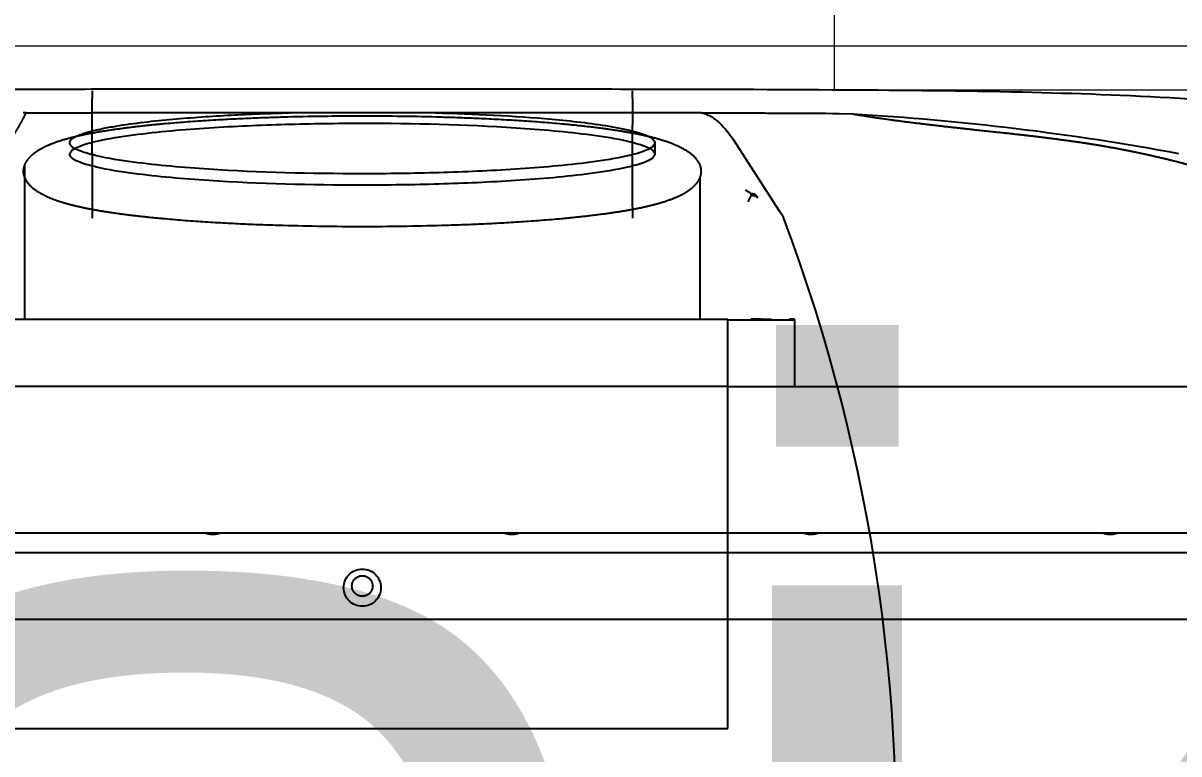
# Model space of a CAD drawing. Extents: x 2698 to 184165, y 3805 to 33846.
# Drawn here: x 163090.86 to 163108.24, y 29941.97 to 29952.96 of the extents above; entities that cross this region are included whole.
import ezdxf
from ezdxf.enums import TextEntityAlignment as Align

# ---------------------------------------------------------------- set-up
doc = ezdxf.new("R2010")
doc.units = 0
doc.header["$LTSCALE"] = 2
doc.linetypes.add('HIDDEN2', pattern=[4.7625, 3.175, -1.5875])
doc.layers.get('0').update_dxf_attribs({"color": 252, "linetype": 'CONTINUOUS'})
doc.layers.add('_MCA-0-MIM', color=252, linetype='CONTINUOUS', lineweight=18)
for name, color, linetype in [('BUTOIR_AVANT', 252, 'CONTINUOUS'), ('Planogram', 252, 'CONTINUOUS'), ('X1E4004B+1', 252, 'CONTINUOUS')]:
    doc.layers.add(name, color=color, linetype=linetype)
doc.styles.get("Standard").update_dxf_attribs({"font": 'arial.ttf'})
doc.styles.add('Text Of Place', font='swissl.ttf', dxfattribs={"height": 50})

# ---------------------------------------------------------------- blocks, each defined once
blk = doc.blocks.new('250 cm kasa')
at = {"layer": 'BUTOIR_AVANT', "linetype": 'HIDDEN2', "ltscale": 25.4}
for p, q in [((23.321, 249.97), (23.321, 249.86)), ((23.321, 249.854), (23.321, 249.86)), ((31.447, 249.86), (31.447, 249.97)), ((31.447, 249.86), (31.447, 249.854)), ((22.302, 248.853), (22.302, 246.535)), ((32.466, 246.535), (32.466, 248.669)), ((21.884, 246.535), (32.884, 246.535)), ((32.884, 240.383), (32.884, 246.535)), ((32.884, 246.525), (33.884, 246.525)), ((33.384, 246.535), (33.229, 246.535)), ((33.229, 246.535), (33.229, 246.525)), ((33.384, 246.535), (33.539, 246.535)), ((33.539, 246.525), (33.539, 246.535)), ((33.884, 246.535), (33.809, 246.535)), ((33.809, 246.535), (33.809, 246.525)), ((33.884, 246.525), (33.884, 246.535)), ((33.884, 246.525), (33.884, 245.525)), ((32.884, 245.525), (21.884, 245.525)), ((32.884, 245.525), (33.884, 245.525)), ((33.884, 245.525), (46.134, 245.525)), ((8.634, 243.322), (46.134, 243.322)), ((25.013, 243.322), (25.013, 243.322)), ((25.255, 243.322), (25.255, 243.322)), ((29.513, 243.322), (29.513, 243.322)), ((29.755, 243.322), (29.755, 243.322)), ((34.013, 243.322), (34.013, 243.322)), ((34.255, 243.322), (34.255, 243.322)), ((38.513, 243.322), (38.513, 243.322)), ((38.755, 243.322), (38.755, 243.322)), ((9.867, 242.025), (44.902, 242.025)), ((21.884, 240.383), (32.884, 240.383))]:
    blk.add_line(p, q, dxfattribs=at)
at = {"layer": 'BUTOIR_AVANT', "linetype": 'Continuous', "ltscale": 25.4}
for p, q in [((22.323, 249.64), (23.32, 249.64)), ((26.284, 249.64), (23.32, 249.64)), ((28.484, 249.64), (26.284, 249.64)), ((31.448, 249.64), (28.484, 249.64)), ((32.445, 249.64), (31.448, 249.64)), ((34.751, 249.622), (34.159, 249.635)), ((34.159, 249.635), (34.751, 249.625)), ((31.784, 249.189), (31.784, 249.018)), ((32.956, 249.249), (33.657, 248.165)), ((33.19, 248.3), (33.233, 248.394)), ((33.711, 248.086), (33.657, 248.165))]:
    blk.add_line(p, q, dxfattribs=at)
at = {"layer": 'BUTOIR_AVANT', "linetype": 'HIDDEN2', "ltscale": 25.4}
blk.add_arc((101.314, 248.847), 69.871, 179.17358, 180.65002, dxfattribs=at)
at = {"layer": 'BUTOIR_AVANT', "linetype": 'Continuous', "ltscale": 25.4}
for centre, radius, start, end in [((22.307, 249.516), 0.126, 83.025, 101.6881), ((32.461, 249.498), 0.144, 79.9447, 96.2737), ((32.513, 210.657), 39.028, 79.4377, 86.713), ((32.841, 247.891), 0.661, 54.5717, 62.1417), ((33.213, 248.27), 0.159, 44.8227, 85.8776), ((33.21, 248.407), 0.0266, 330.8919, 57.8627), ((33.247, 248.253), 0.142, 48.7941, 95.6919), ((33.377, 248.429), 0.0694, 222.1698, 230.1553), ((33.631, 248.031), 0.0978, 21.2298, 34.2133), ((8.732, 238.698), 26.688, 355.6734, 20.5489)]:
    blk.add_arc(centre, radius, start, end, dxfattribs=at)
for points, degree, knots in [([(27.384, 249.994), (26.859, 249.994), (26.052, 249.994), (24.84, 249.994), (23.862, 249.994), (22.996, 249.993), (22.182, 249.99), (21.072, 249.987), (19.744, 249.982), (18.443, 249.968), (17.353, 249.947), (16.355, 249.919), (15.209, 249.867), (14.049, 249.791), (12.927, 249.689), (11.825, 249.559), (10.377, 249.339), (8.599, 248.969), (6.78, 248.417), (5.287, 247.816), (4.089, 247.228), (2.942, 246.545), (1.842, 245.75), (0.838, 244.863), (0.106, 244.07), (-0.391, 243.444), (-0.706, 243.005), (-1.048, 242.483), (-1.417, 241.84), (-1.802, 241.035), (-1.991, 240.514), (-2.099, 240.209)], 3, [0, 0, 0, 0, 0.043023, 0.078771, 0.107235, 0.131582, 0.156774, 0.18064, 0.23166, 0.2765, 0.297865, 0.329998, 0.366584, 0.401287, 0.434805, 0.468151, 0.501334, 0.566822, 0.631648, 0.672426, 0.711777, 0.751855, 0.792635, 0.834002, 0.872414, 0.889835, 0.906069, 0.921119, 0.945998, 0.97333, 1, 1, 1, 1]), ([(56.862, 240.226), (56.722, 240.61), (56.505, 241.197), (56.082, 242.029), (55.695, 242.677), (55.332, 243.21), (54.822, 243.882), (54.108, 244.686), (53.084, 245.625), (51.886, 246.515), (50.866, 247.118), (50.144, 247.487), (49.785, 247.661), (49.424, 247.825), (49.03, 247.994), (48.559, 248.183), (48.01, 248.385), (47.413, 248.584), (46.231, 248.94), (44.456, 249.346), (42.068, 249.685), (39.69, 249.873), (37.211, 249.962), (34.484, 249.985), (31.916, 249.994), (29.455, 249.993), (28.18, 249.994), (27.384, 249.994)], 3, [0, 0, 0, 0, 0.033602, 0.061086, 0.082841, 0.101963, 0.119202, 0.158959, 0.19879, 0.244359, 0.293375, 0.305453, 0.317449, 0.329364, 0.341198, 0.356099, 0.375136, 0.394039, 0.412806, 0.486486, 0.557996, 0.630183, 0.701598, 0.781817, 0.875831, 0.934693, 1, 1, 1, 1]), ([(22.323, 249.642), (22.3, 249.593), (22.286, 249.566), (22.268, 249.53), (22.248, 249.493), (22.211, 249.424), (22.163, 249.347), (22.123, 249.281), (22.071, 249.202), (22.035, 249.148), (21.974, 249.057), (21.903, 248.952), (21.877, 248.913), (21.823, 248.832), (21.783, 248.768), (21.734, 248.691), (21.696, 248.623), (21.652, 248.545), (21.618, 248.475)], 2, [0, 0, 0, 0.0625, 0.0625, 0.125, 0.125, 0.25, 0.25, 0.375, 0.375, 0.5, 0.5, 0.625, 0.625, 0.75, 0.75, 0.875, 0.875, 1, 1, 1]), ([(22.984, 249.189), (22.984, 249.199), (22.987, 249.208), (22.998, 249.227), (23.006, 249.236), (23.024, 249.252), (23.035, 249.26), (23.059, 249.275), (23.072, 249.282), (23.113, 249.302), (23.143, 249.314), (23.205, 249.335), (23.237, 249.345), (23.334, 249.372), (23.401, 249.388), (23.538, 249.416), (23.608, 249.429), (23.819, 249.464), (23.961, 249.483), (24.247, 249.517), (24.391, 249.531), (24.823, 249.57), (25.113, 249.59), (25.697, 249.621), (25.99, 249.632), (26.284, 249.64)], 3, [0, 0, 0, 0, 0.015625, 0.015625, 0.03125, 0.03125, 0.046875, 0.046875, 0.0625, 0.0625, 0.09375, 0.09375, 0.125, 0.125, 0.1875, 0.1875, 0.25, 0.25, 0.375, 0.375, 0.5, 0.5, 0.75, 0.75, 1, 1, 1, 1]), ([(22.984, 249.018), (22.984, 249.044), (23.005, 249.068), (23.064, 249.109), (23.101, 249.126), (23.218, 249.171), (23.305, 249.194), (23.571, 249.255), (23.758, 249.284), (24.318, 249.358), (24.698, 249.39), (25.461, 249.44), (25.846, 249.457), (26.616, 249.479), (27.001, 249.484), (28.155, 249.484), (28.927, 249.465), (30.076, 249.39), (30.458, 249.358), (31.018, 249.283), (31.204, 249.254), (31.468, 249.193), (31.555, 249.17), (31.67, 249.125), (31.706, 249.108), (31.764, 249.067), (31.784, 249.043), (31.784, 249.018)], 3, [0, 0, 0, 0, 0.015625, 0.015625, 0.03125, 0.03125, 0.0625, 0.0625, 0.125, 0.125, 0.25, 0.25, 0.375, 0.375, 0.5, 0.5, 0.75, 0.75, 0.875, 0.875, 0.9375, 0.9375, 0.96875, 0.96875, 0.984375, 0.984375, 1, 1, 1, 1]), ([(28.484, 249.64), (29.072, 249.624), (29.658, 249.596), (30.528, 249.518), (30.816, 249.486), (31.236, 249.416), (31.375, 249.389), (31.568, 249.335), (31.631, 249.314), (31.711, 249.275), (31.736, 249.26), (31.772, 249.227), (31.784, 249.208), (31.784, 249.189)], 3, [0, 0, 0, 0, 0.5, 0.5, 0.75, 0.75, 0.875, 0.875, 0.9375, 0.9375, 0.96875, 0.96875, 1, 1, 1, 1]), ([(32.486, 249.64), (32.637, 249.64), (32.916, 249.64), (33.27, 249.638), (33.538, 249.637), (33.705, 249.636), (33.81, 249.635), (33.859, 249.635), (33.886, 249.635), (33.903, 249.635), (33.916, 249.635), (33.926, 249.635), (33.937, 249.635), (33.959, 249.636), (34, 249.636), (34.069, 249.636), (34.124, 249.635), (34.159, 249.635)], 3, [0, 0, 0, 0, 0.269919, 0.5, 0.635608, 0.75, 0.8, 0.824429, 0.837501, 0.847688, 0.856253, 0.860684, 0.865626, 0.875001, 0.901485, 0.9375, 1, 1, 1, 1]), ([(32.486, 249.64), (32.515, 249.635), (32.542, 249.626), (32.594, 249.605), (32.618, 249.592), (32.664, 249.564), (32.685, 249.548), (32.727, 249.516), (32.747, 249.498), (32.803, 249.445), (32.837, 249.408), (32.9, 249.331), (32.929, 249.291), (32.956, 249.249)], 3, [0, 0, 0, 0, 0.125, 0.125, 0.25, 0.25, 0.375, 0.375, 0.5, 0.5, 0.75, 0.75, 1, 1, 1, 1]), ([(41.814, 248.165), (40.946, 248.526), (40.131, 248.766), (39.712, 248.89), (39.294, 248.985), (38.887, 249.078), (38.456, 249.15), (38.253, 249.184), (38.033, 249.214), (37.833, 249.242), (37.605, 249.27), (37.413, 249.294), (37.167, 249.321), (37.038, 249.335), (36.717, 249.369), (36.424, 249.401), (36.251, 249.42), (35.991, 249.449), (35.769, 249.476), (35.51, 249.507), (35.268, 249.541), (35.011, 249.576), (34.751, 249.621)], 2, [0, 0, 0, 0.25, 0.25, 0.375, 0.375, 0.5, 0.5, 0.5625, 0.5625, 0.625, 0.625, 0.6875, 0.6875, 0.75, 0.75, 0.8125, 0.8125, 0.875, 0.875, 0.9375, 0.9375, 1, 1, 1]), ([(31.784, 249.189), (31.784, 249.163), (31.763, 249.139), (31.704, 249.098), (31.668, 249.081), (31.55, 249.036), (31.463, 249.013), (31.198, 248.952), (31.01, 248.923), (30.45, 248.848), (30.071, 248.817), (29.307, 248.767), (28.922, 248.75), (28.152, 248.728), (27.767, 248.723), (26.613, 248.723), (25.841, 248.742), (24.692, 248.817), (24.31, 248.849), (23.75, 248.924), (23.564, 248.953), (23.3, 249.014), (23.214, 249.037), (23.098, 249.082), (23.062, 249.099), (23.004, 249.14), (22.984, 249.164), (22.984, 249.189)], 3, [0, 0, 0, 0, 0.015625, 0.015625, 0.03125, 0.03125, 0.0625, 0.0625, 0.125, 0.125, 0.25, 0.25, 0.375, 0.375, 0.5, 0.5, 0.75, 0.75, 0.875, 0.875, 0.9375, 0.9375, 0.96875, 0.96875, 0.984375, 0.984375, 1, 1, 1, 1]), ([(31.784, 249.018), (31.784, 248.992), (31.763, 248.968), (31.704, 248.927), (31.668, 248.91), (31.55, 248.865), (31.463, 248.842), (31.198, 248.781), (31.01, 248.752), (30.45, 248.677), (30.071, 248.646), (29.307, 248.596), (28.922, 248.579), (28.152, 248.557), (27.767, 248.552), (26.613, 248.552), (25.841, 248.571), (24.692, 248.646), (24.31, 248.678), (23.75, 248.753), (23.564, 248.782), (23.3, 248.843), (23.214, 248.866), (23.098, 248.911), (23.062, 248.928), (23.004, 248.969), (22.984, 248.992), (22.984, 249.018)], 3, [0, 0, 0, 0, 0.015625, 0.015625, 0.03125, 0.03125, 0.0625, 0.0625, 0.125, 0.125, 0.25, 0.25, 0.375, 0.375, 0.5, 0.5, 0.75, 0.75, 0.875, 0.875, 0.9375, 0.9375, 0.96875, 0.96875, 0.984375, 0.984375, 1, 1, 1, 1])]:
    blk.add_open_spline(points, degree=degree, knots=knots, dxfattribs=at)
at = {"layer": 'BUTOIR_AVANT', "linetype": 'HIDDEN2', "ltscale": 25.4}
for points, degree, knots in [([(23.318, 249.854), (23.315, 249.843), (23.316, 249.821), (23.316, 249.773), (23.316, 249.715), (23.316, 249.645), (23.317, 249.563), (23.317, 249.469), (23.317, 249.362), (23.318, 249.179), (23.319, 248.913), (23.32, 248.574), (23.32, 248.292), (23.321, 248.123), (23.321, 248.054)], 3, [0, 0, 0, 0, 0.05873, 0.118542, 0.179435, 0.241409, 0.304464, 0.3686, 0.433817, 0.500115, 0.674322, 0.815729, 0.924298, 1, 1, 1, 1]), ([(32.484, 248.762), (32.484, 248.819), (32.463, 248.875), (32.423, 248.929), (32.423, 248.929), (32.392, 248.971), (32.349, 249.01), (32.298, 249.046), (32.298, 249.046), (32.231, 249.093), (32.148, 249.135), (32.054, 249.172), (32.054, 249.172), (32.019, 249.186), (31.983, 249.199), (31.947, 249.211), (31.947, 249.211), (31.915, 249.221), (31.881, 249.231), (31.848, 249.241), (31.848, 249.241), (31.788, 249.258), (31.727, 249.274), (31.664, 249.288), (31.664, 249.288), (31.599, 249.303), (31.533, 249.317), (31.468, 249.329), (31.468, 249.329), (31.406, 249.341), (31.342, 249.352), (31.28, 249.362), (31.279, 249.362), (31.189, 249.377), (31.099, 249.39), (31.006, 249.402), (31.006, 249.402), (30.902, 249.416), (30.798, 249.429), (30.695, 249.44), (30.695, 249.44), (30.593, 249.451), (30.49, 249.462), (30.387, 249.471), (30.387, 249.471), (30.187, 249.489), (29.985, 249.505), (29.781, 249.518), (29.781, 249.518), (29.579, 249.531), (29.381, 249.542), (29.179, 249.551), (29.179, 249.551), (28.978, 249.56), (28.78, 249.568), (28.579, 249.573), (28.579, 249.573), (28.181, 249.585), (27.79, 249.59), (27.385, 249.59), (27.385, 249.59), (26.981, 249.59), (26.59, 249.585), (26.192, 249.574), (26.192, 249.574), (25.991, 249.568), (25.793, 249.561), (25.593, 249.551), (25.593, 249.551), (25.391, 249.542), (25.193, 249.532), (24.992, 249.518), (24.992, 249.518), (24.788, 249.505), (24.587, 249.49), (24.387, 249.472), (24.387, 249.472), (24.285, 249.462), (24.182, 249.452), (24.081, 249.441), (24.081, 249.441), (23.978, 249.43), (23.874, 249.417), (23.771, 249.403), (23.771, 249.403), (23.684, 249.392), (23.6, 249.38), (23.516, 249.366), (23.516, 249.366), (23.449, 249.356), (23.383, 249.344), (23.318, 249.332), (23.318, 249.332), (23.248, 249.319), (23.179, 249.305), (23.111, 249.29), (23.111, 249.29), (23.048, 249.275), (22.987, 249.26), (22.927, 249.243), (22.927, 249.243), (22.855, 249.223), (22.786, 249.2), (22.72, 249.175), (22.72, 249.175), (22.674, 249.157), (22.629, 249.137), (22.546, 249.095), (22.508, 249.072), (22.473, 249.049), (22.473, 249.049), (22.448, 249.031), (22.423, 249.012), (22.381, 248.972), (22.362, 248.951), (22.346, 248.93), (22.346, 248.93), (22.327, 248.905), (22.312, 248.878), (22.301, 248.851), (22.301, 248.851), (22.29, 248.821), (22.284, 248.791), (22.284, 248.761)], 3, [0, 0, 0, 0, 0.028777, 0.028777, 0.028779, 0.028779, 0.051399, 0.051399, 0.051403, 0.051403, 0.081642, 0.081642, 0.081646, 0.081646, 0.092974, 0.092974, 0.092978, 0.092978, 0.103048, 0.103048, 0.103051, 0.103051, 0.120906, 0.120906, 0.12091, 0.12091, 0.139422, 0.139422, 0.139425, 0.139425, 0.156745, 0.156745, 0.156749, 0.156749, 0.181527, 0.181527, 0.181531, 0.181531, 0.209465, 0.209465, 0.209468, 0.209468, 0.236775, 0.236775, 0.236778, 0.236778, 0.290319, 0.290319, 0.290321, 0.290321, 0.343133, 0.343133, 0.343135, 0.343135, 0.395569, 0.395569, 0.39557, 0.39557, 0.499803, 0.499803, 0.499804, 0.499804, 0.604007, 0.604007, 0.604008, 0.604008, 0.656426, 0.656426, 0.656428, 0.656428, 0.709152, 0.709152, 0.709154, 0.709154, 0.762493, 0.762493, 0.762496, 0.762496, 0.789691, 0.789691, 0.789694, 0.789694, 0.817538, 0.817538, 0.817542, 0.817542, 0.840644, 0.840644, 0.840647, 0.840647, 0.858828, 0.858828, 0.858832, 0.858832, 0.878255, 0.878255, 0.878259, 0.878259, 0.896136, 0.896136, 0.89614, 0.89614, 0.917572, 0.917572, 0.917575, 0.917575, 0.932745, 0.932745, 0.947916, 0.947916, 0.947917, 0.947917, 0.959354, 0.959354, 0.970792, 0.970792, 0.970792, 0.970792, 0.984754, 0.984754, 0.984754, 0.984754, 1, 1, 1, 1]), ([(22.284, 248.761), (22.284, 248.704), (22.305, 248.647), (22.345, 248.594), (22.345, 248.594), (22.376, 248.552), (22.419, 248.512), (22.47, 248.477), (22.47, 248.477), (22.537, 248.429), (22.62, 248.387), (22.714, 248.35), (22.714, 248.35), (22.75, 248.336), (22.785, 248.324), (22.821, 248.312), (22.821, 248.312), (22.853, 248.301), (22.887, 248.291), (22.92, 248.282), (22.92, 248.282), (22.98, 248.265), (23.041, 248.249), (23.104, 248.235), (23.104, 248.235), (23.169, 248.22), (23.235, 248.206), (23.301, 248.194), (23.301, 248.194), (23.362, 248.182), (23.426, 248.171), (23.489, 248.161), (23.489, 248.161), (23.579, 248.146), (23.669, 248.133), (23.762, 248.12), (23.762, 248.12), (23.866, 248.106), (23.97, 248.094), (24.074, 248.083), (24.074, 248.083), (24.175, 248.071), (24.278, 248.061), (24.381, 248.052), (24.381, 248.052), (24.582, 248.033), (24.783, 248.018), (24.988, 248.004), (24.988, 248.004), (25.189, 247.991), (25.387, 247.981), (25.589, 247.971), (25.589, 247.971), (25.79, 247.962), (25.988, 247.955), (26.189, 247.949), (26.189, 247.949), (26.587, 247.938), (26.978, 247.932), (27.383, 247.932), (27.383, 247.932), (27.787, 247.932), (28.178, 247.938), (28.576, 247.949), (28.576, 247.949), (28.777, 247.955), (28.975, 247.962), (29.175, 247.971), (29.175, 247.971), (29.377, 247.98), (29.575, 247.991), (29.776, 248.004), (29.776, 248.004), (29.98, 248.017), (30.181, 248.033), (30.381, 248.051), (30.381, 248.051), (30.483, 248.06), (30.586, 248.071), (30.687, 248.082), (30.687, 248.082), (30.79, 248.093), (30.894, 248.105), (30.998, 248.119), (30.998, 248.119), (31.084, 248.131), (31.168, 248.143), (31.252, 248.156), (31.252, 248.156), (31.319, 248.167), (31.385, 248.178), (31.45, 248.19), (31.45, 248.19), (31.52, 248.203), (31.589, 248.217), (31.657, 248.233), (31.657, 248.233), (31.72, 248.247), (31.781, 248.263), (31.841, 248.28), (31.841, 248.28), (31.913, 248.3), (31.982, 248.323), (32.048, 248.348), (32.048, 248.348), (32.094, 248.366), (32.139, 248.386), (32.222, 248.428), (32.261, 248.45), (32.295, 248.474), (32.295, 248.474), (32.32, 248.492), (32.345, 248.511), (32.388, 248.551), (32.406, 248.571), (32.422, 248.592), (32.422, 248.592), (32.442, 248.618), (32.457, 248.644), (32.467, 248.672), (32.467, 248.672), (32.478, 248.702), (32.484, 248.732), (32.484, 248.762)], 3, [0, 0, 0, 0, 0.028777, 0.028777, 0.028779, 0.028779, 0.051399, 0.051399, 0.051403, 0.051403, 0.081642, 0.081642, 0.081646, 0.081646, 0.092974, 0.092974, 0.092978, 0.092978, 0.103048, 0.103048, 0.103051, 0.103051, 0.120906, 0.120906, 0.12091, 0.12091, 0.139422, 0.139422, 0.139425, 0.139425, 0.156745, 0.156745, 0.156749, 0.156749, 0.181527, 0.181527, 0.181531, 0.181531, 0.209465, 0.209465, 0.209468, 0.209468, 0.236775, 0.236775, 0.236778, 0.236778, 0.290319, 0.290319, 0.290321, 0.290321, 0.343133, 0.343133, 0.343135, 0.343135, 0.395569, 0.395569, 0.39557, 0.39557, 0.499803, 0.499803, 0.499804, 0.499804, 0.604007, 0.604007, 0.604008, 0.604008, 0.656426, 0.656426, 0.656428, 0.656428, 0.709152, 0.709152, 0.709154, 0.709154, 0.762493, 0.762493, 0.762496, 0.762496, 0.789691, 0.789691, 0.789694, 0.789694, 0.817538, 0.817538, 0.817542, 0.817542, 0.840644, 0.840644, 0.840647, 0.840647, 0.858828, 0.858828, 0.858832, 0.858832, 0.878255, 0.878255, 0.878259, 0.878259, 0.896136, 0.896136, 0.89614, 0.89614, 0.917572, 0.917572, 0.917575, 0.917575, 0.932745, 0.932745, 0.947916, 0.947916, 0.947917, 0.947917, 0.959354, 0.959354, 0.970792, 0.970792, 0.970792, 0.970792, 0.984754, 0.984754, 0.984754, 0.984754, 1, 1, 1, 1]), ([(25.134, 243.299), (25.088, 243.299), (25.043, 243.312), (25.028, 243.316), (25.013, 243.322)], 2, [0, 0, 0, 0.787915, 0.787915, 1, 1, 1]), ([(25.255, 243.322), (25.24, 243.316), (25.225, 243.312), (25.181, 243.299), (25.134, 243.299)], 2, [0, 0, 0, 0.211799, 0.211799, 1, 1, 1]), ([(29.634, 243.299), (29.588, 243.299), (29.543, 243.312), (29.528, 243.316), (29.513, 243.322)], 2, [0, 0, 0, 0.787915, 0.787915, 1, 1, 1]), ([(29.755, 243.322), (29.74, 243.316), (29.725, 243.312), (29.681, 243.299), (29.634, 243.299)], 2, [0, 0, 0, 0.211799, 0.211799, 1, 1, 1]), ([(34.134, 243.299), (34.088, 243.299), (34.043, 243.312), (34.028, 243.316), (34.013, 243.322)], 2, [0, 0, 0, 0.787915, 0.787915, 1, 1, 1]), ([(34.255, 243.322), (34.24, 243.316), (34.225, 243.312), (34.181, 243.299), (34.134, 243.299)], 2, [0, 0, 0, 0.211799, 0.211799, 1, 1, 1]), ([(38.634, 243.299), (38.588, 243.299), (38.543, 243.312), (38.528, 243.316), (38.513, 243.322)], 2, [0, 0, 0, 0.787915, 0.787915, 1, 1, 1]), ([(38.755, 243.322), (38.74, 243.316), (38.725, 243.312), (38.681, 243.299), (38.634, 243.299)], 2, [0, 0, 0, 0.211799, 0.211799, 1, 1, 1]), ([(27.384, 242.37), (27.362, 242.37), (27.341, 242.377), (27.314, 242.384), (27.291, 242.401), (27.264, 242.422), (27.247, 242.452), (27.229, 242.487), (27.229, 242.525), (27.229, 242.564), (27.247, 242.598), (27.263, 242.629), (27.291, 242.649), (27.314, 242.666), (27.341, 242.674), (27.362, 242.68), (27.384, 242.68)], 2, [0, 0, 0, 0.125, 0.125, 0.25, 0.25, 0.375, 0.375, 0.5, 0.5, 0.625, 0.625, 0.75, 0.75, 0.875, 0.875, 1, 1, 1]), ([(27.384, 242.68), (27.406, 242.68), (27.427, 242.674), (27.454, 242.666), (27.477, 242.649), (27.505, 242.629), (27.521, 242.598), (27.539, 242.564), (27.539, 242.525), (27.539, 242.487), (27.521, 242.452), (27.505, 242.422), (27.477, 242.401), (27.455, 242.385), (27.427, 242.377), (27.406, 242.37), (27.384, 242.37)], 2, [0, 0, 0, 0.125, 0.125, 0.25, 0.25, 0.375, 0.375, 0.5, 0.5, 0.625, 0.625, 0.75, 0.75, 0.875, 0.875, 1, 1, 1])]:
    blk.add_open_spline(points, degree=degree, knots=knots, dxfattribs=at)
at = {"layer": 'X1E4004B+1', "linetype": 'HIDDEN2', "ltscale": 25.4}
blk.add_line((47.22, 243.025), (7.548, 243.025), dxfattribs=at)
blk.add_circle((27.384, 242.5), 0.28, dxfattribs=at)
at = {"layer": 'Planogram'}
for tag, p, height in [('KILITLI', (5.016, 93.53), 0.1), ('ALAN', (5.016, 92.53), 0.5), ('TIP', (5.016, 91.53), 0.5), ('ALT_TIP', (5.016, 90.53), 0.5), ('TANIM', (5.016, 89.53), 0.5), ('ALT_TANIM', (5.016, 88.53), 0.5), ('KAPAK', (5.016, 87.53), 0.5), ('YAPI', (5.016, 86.53), 0.5), ('KULLANIM_SEKLI', (5.016, 85.53), 0.5), ('KULLANIM', (5.016, 84.53), 0.5), ('DERINLIK', (5.016, 83.53), 0.5), ('UZUNLUK', (5.016, 82.53), 0.5), ('YUKSEKLIK', (5.016, 81.53), 0.5)]:
    blk.add_attdef(tag, p, '', height=height, dxfattribs=at)
blk = doc.blocks.new('2025 Jet Kasa 1 bag')
blk.add_lwpolyline([(11094.976, 4128.318), (11094.976, 4067.318), (11202.976, 4067.318), (11202.976, 4128.318)], close=True)
at = {"layer": 'Planogram'}
for tag, p, height in [('KILITLI', (11202.976, 4079.318), 0.1), ('ALAN', (11202.976, 4078.318), 0.5), ('TIP', (11202.976, 4077.318), 0.5), ('ALT_TIP', (11202.976, 4076.318), 0.5), ('TANIM', (11202.976, 4075.318), 0.5), ('ALT_TANIM', (11202.976, 4074.318), 0.5), ('KAPAK', (11202.976, 4073.318), 0.5), ('YAPI', (11202.976, 4072.318), 0.5), ('KULLANIM_SEKLI', (11202.976, 4071.318), 0.5), ('KULLANIM', (11202.976, 4070.318), 0.5), ('DERINLIK', (11202.976, 4069.318), 0.5), ('UZUNLUK', (11202.976, 4068.318), 0.5), ('YUKSEKLIK', (11202.976, 4067.318), 0.5)]:
    blk.add_attdef(tag, p, '', height=height, dxfattribs=at)
blk = doc.blocks.new('ZEMİN KAT')
blk.add_lwpolyline([(170590.869, 29897.613), (170590.869, 29952.613), (170515.869, 29952.613), (170515.869, 29897.613)], close=True)
at = {"rotation": 89.99999999999999}
blk.add_blockref('2025 Jet Kasa 1 bag', (174657.937, 18856.982), dxfattribs=at)
at = {"linetype": 'Continuous'}
blk.add_blockref('250 cm kasa', (170495.135, 29701.972), dxfattribs=at)
at = {"style": 'Text Of Place'}
blk.add_text('SİGARA', height=15, dxfattribs=at).set_placement((170552.362, 29929.505), align=Align.CENTER)
for tag, p in [('PLN_ID', (172923.071, 31560.205)), ('UNITE_SAYISI', (174194.947, 31176.653)), ('FORMAT', (174194.753, 31176.896)), ('PLANOGRAM_ADI', (174195.276, 31176.24)), ('GRUP', (174195.113, 31176.44)), ('PLN_ID', (173932.962, 31088.798)), ('UNITE_SAYISI', (173764.224, 30846.027)), ('FORMAT', (173764.03, 30846.269)), ('PLANOGRAM_ADI', (173764.554, 30845.614)), ('GRUP', (173764.39, 30845.814)), ('PLN_ID', (173765.431, 30824.232)), ('PLN_ID', (173999.902, 30002.656)), ('FORMAT', (170580.585, 29917.484)), ('UNITE_SAYISI', (170580.779, 29917.241)), ('PLANOGRAM_ADI', (170581.108, 29916.829)), ('GRUP', (170580.944, 29917.028)), ('PLN_ID', (170581.986, 29895.446)), ('UNITE_SAYISI', (169488.966, 29510.348)), ('FORMAT', (169488.772, 29510.59)), ('PLANOGRAM_ADI', (169489.295, 29509.935)), ('GRUP', (169489.132, 29510.135)), ('PLN_ID', (169490.173, 29488.553)), ('UNITE_SAYISI', (173143.606, 29324.158)), ('FORMAT', (173143.412, 29324.401)), ('PLANOGRAM_ADI', (173143.935, 29323.746)), ('GRUP', (173143.772, 29323.945)), ('PLN_ID', (173144.813, 29302.363))]:
    blk.add_attdef(tag, p, '', height=0.162, rotation=35.4182)
at = {"color": 252}
for tag, p in [('UNITE_SAYISI', (173517.821, 30361.641)), ('FORMAT', (173517.626, 30361.883)), ('PLANOGRAM_ADI', (173518.15, 30361.228)), ('GRUP', (173517.986, 30361.428)), ('PLN_ID', (173519.027, 30339.846)), ('UNITE_SAYISI', (174014.903, 29570.973)), ('FORMAT', (174014.709, 29571.216)), ('PLANOGRAM_ADI', (174015.232, 29570.561)), ('GRUP', (174015.068, 29570.76)), ('PLN_ID', (174016.11, 29549.178))]:
    blk.add_attdef(tag, p, '', height=0.162, rotation=35.4182, dxfattribs=at)
at = {"layer": 'Planogram'}
for tag, p, height, rotation in [('YUKSEKLIK', (172905.049, 31699.573), 0.5, 180), ('YUKSEKLIK', (173410.049, 31699.573), 0.5, 180), ('UZUNLUK', (172905.049, 31698.573), 0.5, 180), ('UZUNLUK', (173410.049, 31698.573), 0.5, 180), ('DERINLIK', (172905.049, 31697.573), 0.5, 180), ('DERINLIK', (173410.049, 31697.573), 0.5, 180), ('KULLANIM', (172905.049, 31696.573), 0.5, 180), ('KULLANIM', (173410.049, 31696.573), 0.5, 180), ('KULLANIM_SEKLI', (172905.049, 31695.573), 0.5, 180), ('KULLANIM_SEKLI', (173410.049, 31695.573), 0.5, 180), ('YAPI', (172905.049, 31694.573), 0.5, 180), ('YAPI', (173410.049, 31694.573), 0.5, 180), ('KAPAK', (172905.049, 31693.573), 0.5, 180), ('KAPAK', (173410.049, 31693.573), 0.5, 180), ('ALT_TANIM', (172905.049, 31692.573), 0.5, 180), ('ALT_TANIM', (173410.049, 31692.573), 0.5, 180), ('TANIM', (172905.049, 31691.573), 0.5, 180), ('TANIM', (173410.049, 31691.573), 0.5, 180), ('ALT_TIP', (172905.049, 31690.573), 0.5, 180), ('ALT_TIP', (173410.049, 31690.573), 0.5, 180), ('TIP', (172905.049, 31689.573), 0.5, 180), ('TIP', (173410.049, 31689.573), 0.5, 180), ('ALAN', (172905.049, 31688.573), 0.5, 180), ('ALAN', (173410.049, 31688.573), 0.5, 180), ('KILITLI', (172905.049, 31687.573), 0.1, 180), ('KILITLI', (173410.049, 31687.573), 0.1, 180), ('YUKSEKLIK', (173413.391, 31616), 0.5, 270), ('UZUNLUK', (173414.391, 31616), 0.5, 270), ('DERINLIK', (173415.391, 31616), 0.5, 270), ('KULLANIM', (173416.391, 31616), 0.5, 270), ('KULLANIM_SEKLI', (173417.391, 31616), 0.5, 270), ('YAPI', (173418.391, 31616), 0.5, 270), ('KAPAK', (173419.391, 31616), 0.5, 270), ('ALT_TANIM', (173420.391, 31616), 0.5, 270), ('TANIM', (173421.391, 31616), 0.5, 270), ('ALT_TIP', (173422.391, 31616), 0.5, 270), ('TIP', (173423.391, 31616), 0.5, 270), ('ALAN', (173424.391, 31616), 0.5, 270), ('KILITLI', (173425.391, 31616), 0.1, 270), ('YUKSEKLIK', (173511.98, 31599.425), 0.5, 180), ('YUKSEKLIK', (174141.98, 31599.425), 0.5, 180), ('UZUNLUK', (173511.98, 31598.425), 0.5, 180), ('UZUNLUK', (174141.98, 31598.425), 0.5, 180), ('DERINLIK', (173511.98, 31597.425), 0.5, 180), ('DERINLIK', (174141.98, 31597.425), 0.5, 180), ('KULLANIM', (173511.98, 31596.425), 0.5, 180), ('KULLANIM', (174141.98, 31596.425), 0.5, 180), ('KULLANIM_SEKLI', (173511.98, 31595.425), 0.5, 180), ('KULLANIM_SEKLI', (174141.98, 31595.425), 0.5, 180), ('YAPI', (173511.98, 31594.425), 0.5, 180), ('YAPI', (174141.98, 31594.425), 0.5, 180), ('KAPAK', (173511.98, 31593.425), 0.5, 180), ('KAPAK', (174141.98, 31593.425), 0.5, 180), ('ALT_TANIM', (173511.98, 31592.425), 0.5, 180), ('ALT_TANIM', (174141.98, 31592.425), 0.5, 180), ('TANIM', (173511.98, 31591.425), 0.5, 180), ('TANIM', (174141.98, 31591.425), 0.5, 180), ('ALT_TIP', (173511.98, 31590.425), 0.5, 180), ('ALT_TIP', (174141.98, 31590.425), 0.5, 180), ('TIP', (173511.98, 31589.425), 0.5, 180), ('TIP', (174141.98, 31589.425), 0.5, 180), ('ALAN', (173511.98, 31588.425), 0.5, 180), ('ALAN', (174141.98, 31588.425), 0.5, 180), ('KILITLI', (173511.98, 31587.425), 0.1, 180), ('KILITLI', (174141.98, 31587.425), 0.1, 180), ('YUKSEKLIK', (173413.391, 31517), 0.5, 270), ('YAPI', (173418.391, 31517), 0.5, 270), ('ALT_TANIM', (173420.391, 31517), 0.5, 270), ('TANIM', (173421.391, 31517), 0.5, 270), ('ALT_TIP', (173422.391, 31517), 0.5, 270), ('TIP', (173423.391, 31517), 0.5, 270), ('ALAN', (173424.391, 31517), 0.5, 270), ('KILITLI', (173425.391, 31517), 0.1, 270), ('UZUNLUK', (173414.391, 31517), 0.5, 270), ('DERINLIK', (173415.391, 31517), 0.5, 270), ('KULLANIM', (173416.391, 31517), 0.5, 270), ('KULLANIM_SEKLI', (173417.391, 31517), 0.5, 270), ('KAPAK', (173419.391, 31517), 0.5, 270), ('YUKSEKLIK', (174167.324, 31514.106), 0.5, 270), ('UZUNLUK', (174168.324, 31514.106), 0.5, 270), ('DERINLIK', (174169.324, 31514.106), 0.5, 270), ('KULLANIM', (174170.324, 31514.106), 0.5, 270), ('KULLANIM_SEKLI', (174171.324, 31514.106), 0.5, 270), ('YAPI', (174172.324, 31514.106), 0.5, 270), ('KAPAK', (174173.324, 31514.106), 0.5, 270), ('ALT_TANIM', (174174.324, 31514.106), 0.5, 270), ('TANIM', (174175.324, 31514.106), 0.5, 270), ('ALT_TIP', (174176.324, 31514.106), 0.5, 270), ('TIP', (174177.324, 31514.106), 0.5, 270), ('ALAN', (174178.324, 31514.106), 0.5, 270), ('KILITLI', (174179.324, 31514.106), 0.1, 270), ('KULLANIM_SEKLI', (174251.897, 31259.106), 0.5, 90), ('YUKSEKLIK', (174255.897, 31259.106), 0.5, 90), ('ALT_TANIM', (174248.897, 31259.106), 0.5, 90), ('KULLANIM', (174252.897, 31259.106), 0.5, 90), ('DERINLIK', (174253.897, 31259.106), 0.5, 90), ('UZUNLUK', (174254.897, 31259.106), 0.5, 90), ('ALT_TIP', (174246.897, 31259.106), 0.5, 90), ('KAPAK', (174249.897, 31259.106), 0.5, 90), ('TANIM', (174247.897, 31259.106), 0.5, 90), ('ALAN', (174244.897, 31259.106), 0.5, 90), ('YAPI', (174250.897, 31259.106), 0.5, 90), ('TIP', (174245.897, 31259.106), 0.5, 90), ('KILITLI', (174243.897, 31259.106), 0.1, 90), ('KULLANIM_SEKLI', (173992.31, 30934.241), 0.5, 90), ('YUKSEKLIK', (173996.31, 30934.241), 0.5, 90), ('ALT_TANIM', (173989.31, 30934.241), 0.5, 90), ('KULLANIM', (173993.31, 30934.241), 0.5, 90), ('DERINLIK', (173994.31, 30934.241), 0.5, 90), ('UZUNLUK', (173995.31, 30934.241), 0.5, 90), ('ALT_TIP', (173987.31, 30934.241), 0.5, 90), ('KAPAK', (173990.31, 30934.241), 0.5, 90), ('TANIM', (173988.31, 30934.241), 0.5, 90), ('ALAN', (173985.31, 30934.241), 0.5, 90), ('YAPI', (173991.31, 30934.241), 0.5, 90), ('TIP', (173986.31, 30934.241), 0.5, 90), ('KILITLI', (173984.31, 30934.241), 0.1, 90), ('ALT_TANIM', (173914.737, 30934.241), 0.5, 270), ('ALT_TIP', (173916.737, 30934.241), 0.5, 270), ('ALAN', (173918.737, 30934.241), 0.5, 270), ('YUKSEKLIK', (173907.737, 30934.241), 0.5, 270), ('UZUNLUK', (173908.737, 30934.241), 0.5, 270), ('DERINLIK', (173909.737, 30934.241), 0.5, 270), ('KULLANIM', (173910.737, 30934.241), 0.5, 270), ('KULLANIM_SEKLI', (173911.737, 30934.241), 0.5, 270), ('YAPI', (173912.737, 30934.241), 0.5, 270), ('KAPAK', (173913.737, 30934.241), 0.5, 270), ('TANIM', (173915.737, 30934.241), 0.5, 270), ('TIP', (173917.737, 30934.241), 0.5, 270), ('KILITLI', (173919.737, 30934.241), 0.1, 270), ('ALT_TANIM', (169428.807, 30001.884), 0.5, 270), ('ALT_TIP', (169430.807, 30001.884), 0.5, 270), ('ALAN', (169432.807, 30001.884), 0.5, 270), ('YUKSEKLIK', (169421.807, 30001.884), 0.5, 270), ('UZUNLUK', (169422.807, 30001.884), 0.5, 270), ('DERINLIK', (169423.807, 30001.884), 0.5, 270), ('KULLANIM', (169424.807, 30001.884), 0.5, 270), ('KULLANIM_SEKLI', (169425.807, 30001.884), 0.5, 270), ('YAPI', (169426.807, 30001.884), 0.5, 270), ('KAPAK', (169427.807, 30001.884), 0.5, 270), ('TANIM', (169429.807, 30001.884), 0.5, 270), ('TIP', (169431.807, 30001.884), 0.5, 270), ('KILITLI', (169433.807, 30001.884), 0.1, 270), ('YUKSEKLIK', (169420.379, 29996.884), 0.5, 270), ('YAPI', (169425.379, 29996.884), 0.5, 270), ('ALT_TANIM', (169427.379, 29996.884), 0.5, 270), ('TANIM', (169428.379, 29996.884), 0.5, 270), ('ALT_TIP', (169429.379, 29996.884), 0.5, 270), ('TIP', (169430.379, 29996.884), 0.5, 270), ('ALAN', (169431.379, 29996.884), 0.5, 270), ('KILITLI', (169432.379, 29996.884), 0.1, 270), ('UZUNLUK', (169421.379, 29996.884), 0.5, 270), ('DERINLIK', (169422.379, 29996.884), 0.5, 270), ('KULLANIM', (169423.379, 29996.884), 0.5, 270), ('KULLANIM_SEKLI', (169424.379, 29996.884), 0.5, 270), ('KAPAK', (169426.379, 29996.884), 0.5, 270), ('YUKSEKLIK', (169420.379, 29746.884), 0.5, 270), ('YAPI', (169425.379, 29746.884), 0.5, 270), ('ALT_TANIM', (169427.379, 29746.884), 0.5, 270), ('TANIM', (169428.379, 29746.884), 0.5, 270), ('ALT_TIP', (169429.379, 29746.884), 0.5, 270), ('TIP', (169430.379, 29746.884), 0.5, 270), ('ALAN', (169431.379, 29746.884), 0.5, 270), ('KILITLI', (169432.379, 29746.884), 0.1, 270), ('UZUNLUK', (169421.379, 29746.884), 0.5, 270), ('DERINLIK', (169422.379, 29746.884), 0.5, 270), ('KULLANIM', (169423.379, 29746.884), 0.5, 270), ('KULLANIM_SEKLI', (169424.379, 29746.884), 0.5, 270), ('KAPAK', (169426.379, 29746.884), 0.5, 270), ('YUKSEKLIK', (169421.807, 29496.884), 0.5, 270), ('YAPI', (169426.807, 29496.884), 0.5, 270), ('ALT_TANIM', (169428.807, 29496.884), 0.5, 270), ('TANIM', (169429.807, 29496.884), 0.5, 270), ('ALT_TIP', (169430.807, 29496.884), 0.5, 270), ('TIP', (169431.807, 29496.884), 0.5, 270), ('ALAN', (169432.807, 29496.884), 0.5, 270), ('KILITLI', (169433.807, 29496.884), 0.1, 270), ('UZUNLUK', (169422.807, 29496.884), 0.5, 270), ('DERINLIK', (169423.807, 29496.884), 0.5, 270), ('KULLANIM', (169424.807, 29496.884), 0.5, 270), ('KULLANIM_SEKLI', (169425.807, 29496.884), 0.5, 270), ('KAPAK', (169427.807, 29496.884), 0.5, 270)]:
    blk.add_attdef(tag, p, '', height=height, rotation=rotation, dxfattribs=at)
for tag, p, height in [('KILITLI', (173761.98, 31527.632), 0.1), ('ALAN', (173761.98, 31526.632), 0.5), ('TIP', (173761.98, 31525.632), 0.5), ('ALT_TIP', (173761.98, 31524.632), 0.5), ('TANIM', (173761.98, 31523.632), 0.5), ('ALT_TANIM', (173761.98, 31522.632), 0.5), ('KILITLI', (173511.98, 31522.852), 0.1), ('ALAN', (173511.98, 31521.852), 0.5), ('KAPAK', (173761.98, 31521.632), 0.5), ('TIP', (173511.98, 31520.852), 0.5), ('YAPI', (173761.98, 31520.632), 0.5), ('ALT_TIP', (173511.98, 31519.852), 0.5), ('KULLANIM_SEKLI', (173761.98, 31519.632), 0.5), ('TANIM', (173511.98, 31518.852), 0.5), ('KULLANIM', (173761.98, 31518.632), 0.5), ('ALT_TANIM', (173511.98, 31517.852), 0.5), ('DERINLIK', (173761.98, 31517.632), 0.5), ('KAPAK', (173511.98, 31516.852), 0.5), ('UZUNLUK', (173761.98, 31516.632), 0.5), ('YAPI', (173511.98, 31515.852), 0.5), ('YUKSEKLIK', (173761.98, 31515.632), 0.5), ('KULLANIM_SEKLI', (173511.98, 31514.852), 0.5), ('KULLANIM', (173511.98, 31513.852), 0.5), ('DERINLIK', (173511.98, 31512.852), 0.5), ('UZUNLUK', (173511.98, 31511.852), 0.5), ('YUKSEKLIK', (173511.98, 31510.852), 0.5), ('KILITLI', (173279.274, 29267.907), 0.1), ('ALAN', (173279.274, 29266.907), 0.5), ('TIP', (173279.274, 29265.907), 0.5), ('ALT_TIP', (173279.274, 29264.907), 0.5), ('TANIM', (173279.274, 29263.907), 0.5), ('ALT_TANIM', (173279.274, 29262.907), 0.5), ('KAPAK', (173279.274, 29261.907), 0.5), ('YAPI', (173279.274, 29260.907), 0.5), ('KULLANIM_SEKLI', (173279.274, 29259.907), 0.5), ('KULLANIM', (173279.274, 29258.907), 0.5), ('DERINLIK', (173279.274, 29257.907), 0.5), ('UZUNLUK', (173279.274, 29256.907), 0.5), ('YUKSEKLIK', (173279.274, 29255.907), 0.5)]:
    blk.add_attdef(tag, p, '', height=height, dxfattribs=at)
at = {"layer": 'Planogram', "color": 252}
for tag, p, height in [('KILITLI', (173023.253, 31230.959), 0.1), ('KILITLI', (173383.379, 31230.959), 0.1), ('ALAN', (173023.253, 31229.959), 0.5), ('ALAN', (173383.379, 31229.959), 0.5), ('TIP', (173023.253, 31228.959), 0.5), ('TIP', (173383.379, 31228.959), 0.5), ('ALT_TIP', (173023.253, 31227.959), 0.5), ('ALT_TIP', (173383.379, 31227.959), 0.5), ('TANIM', (173023.253, 31226.959), 0.5), ('TANIM', (173383.379, 31226.959), 0.5), ('ALT_TANIM', (173023.253, 31225.959), 0.5), ('ALT_TANIM', (173383.379, 31225.959), 0.5), ('KAPAK', (173023.253, 31224.959), 0.5), ('KAPAK', (173383.379, 31224.959), 0.5), ('YAPI', (173023.253, 31223.959), 0.5), ('YAPI', (173383.379, 31223.959), 0.5), ('KULLANIM_SEKLI', (173023.253, 31222.959), 0.5), ('KULLANIM_SEKLI', (173383.379, 31222.959), 0.5), ('KULLANIM', (173023.253, 31221.959), 0.5), ('KULLANIM', (173383.379, 31221.959), 0.5), ('DERINLIK', (173023.253, 31220.959), 0.5), ('DERINLIK', (173383.379, 31220.959), 0.5), ('UZUNLUK', (173023.253, 31219.959), 0.5), ('UZUNLUK', (173383.379, 31219.959), 0.5), ('YUKSEKLIK', (173023.253, 31218.959), 0.5), ('YUKSEKLIK', (173383.379, 31218.959), 0.5), ('KILITLI', (173023.253, 30404.959), 0.1), ('ALAN', (173023.253, 30403.959), 0.5), ('TIP', (173023.253, 30402.959), 0.5), ('ALT_TIP', (173023.253, 30401.959), 0.5), ('TANIM', (173023.253, 30400.959), 0.5), ('ALT_TANIM', (173023.253, 30399.959), 0.5), ('KAPAK', (173023.253, 30398.959), 0.5), ('YAPI', (173023.253, 30397.959), 0.5), ('KULLANIM_SEKLI', (173023.253, 30396.959), 0.5), ('KULLANIM', (173023.253, 30395.959), 0.5), ('DERINLIK', (173023.253, 30394.959), 0.5), ('UZUNLUK', (173023.253, 30393.959), 0.5), ('YUKSEKLIK', (173023.253, 30392.959), 0.5), ('KILITLI', (173385.253, 30354.959), 0.1), ('ALAN', (173385.253, 30353.959), 0.5), ('TIP', (173385.253, 30352.959), 0.5), ('ALT_TIP', (173385.253, 30351.959), 0.5), ('TANIM', (173385.253, 30350.959), 0.5), ('ALT_TANIM', (173385.253, 30349.959), 0.5), ('KAPAK', (173385.253, 30348.959), 0.5), ('YAPI', (173385.253, 30347.959), 0.5), ('KULLANIM_SEKLI', (173385.253, 30346.959), 0.5), ('KULLANIM', (173385.253, 30345.959), 0.5), ('DERINLIK', (173385.253, 30344.959), 0.5), ('UZUNLUK', (173385.253, 30343.959), 0.5), ('YUKSEKLIK', (173385.253, 30342.959), 0.5)]:
    blk.add_attdef(tag, p, '', height=height, dxfattribs=at)
for tag, p, height, rotation in [('YUKSEKLIK', (173386.68, 31217.532), 0.5, 270), ('UZUNLUK', (173387.68, 31217.532), 0.5, 270), ('DERINLIK', (173388.68, 31217.532), 0.5, 270), ('KULLANIM', (173389.68, 31217.532), 0.5, 270), ('KULLANIM_SEKLI', (173390.68, 31217.532), 0.5, 270), ('YAPI', (173391.68, 31217.532), 0.5, 270), ('KAPAK', (173392.68, 31217.532), 0.5, 270), ('ALT_TANIM', (173393.68, 31217.532), 0.5, 270), ('TANIM', (173394.68, 31217.532), 0.5, 270), ('ALT_TIP', (173395.68, 31217.532), 0.5, 270), ('TIP', (173396.68, 31217.532), 0.5, 270), ('ALAN', (173397.68, 31217.532), 0.5, 270), ('KILITLI', (173398.68, 31217.532), 0.1, 270), ('KULLANIM_SEKLI', (173103.826, 31032.532), 0.5, 90), ('KULLANIM_SEKLI', (173202.826, 31032.532), 0.5, 90), ('ALT_TANIM', (173100.826, 31032.532), 0.5, 90), ('YUKSEKLIK', (173107.826, 31032.532), 0.5, 90), ('ALT_TANIM', (173199.826, 31032.532), 0.5, 90), ('YUKSEKLIK', (173206.826, 31032.532), 0.5, 90), ('KULLANIM', (173104.826, 31032.532), 0.5, 90), ('KULLANIM', (173203.826, 31032.532), 0.5, 90), ('UZUNLUK', (173106.826, 31032.532), 0.5, 90), ('UZUNLUK', (173205.826, 31032.532), 0.5, 90), ('DERINLIK', (173105.826, 31032.532), 0.5, 90), ('DERINLIK', (173204.826, 31032.532), 0.5, 90), ('ALT_TIP', (173098.826, 31032.532), 0.5, 90), ('ALT_TIP', (173197.826, 31032.532), 0.5, 90), ('KAPAK', (173101.826, 31032.532), 0.5, 90), ('KAPAK', (173200.826, 31032.532), 0.5, 90), ('TANIM', (173099.826, 31032.532), 0.5, 90), ('TANIM', (173198.826, 31032.532), 0.5, 90), ('ALAN', (173096.826, 31032.532), 0.5, 90), ('ALAN', (173195.826, 31032.532), 0.5, 90), ('YAPI', (173102.826, 31032.532), 0.5, 90), ('YAPI', (173201.826, 31032.532), 0.5, 90), ('TIP', (173097.826, 31032.532), 0.5, 90), ('TIP', (173196.826, 31032.532), 0.5, 90), ('KILITLI', (173095.826, 31032.532), 0.1, 90), ('KILITLI', (173194.826, 31032.532), 0.1, 90), ('YUKSEKLIK', (173386.68, 31007.532), 0.5, 270), ('UZUNLUK', (173387.68, 31007.532), 0.5, 270), ('DERINLIK', (173388.68, 31007.532), 0.5, 270), ('KULLANIM', (173389.68, 31007.532), 0.5, 270), ('KULLANIM_SEKLI', (173390.68, 31007.532), 0.5, 270), ('YAPI', (173391.68, 31007.532), 0.5, 270), ('KAPAK', (173392.68, 31007.532), 0.5, 270), ('ALT_TANIM', (173393.68, 31007.532), 0.5, 270), ('TANIM', (173394.68, 31007.532), 0.5, 270), ('ALT_TIP', (173395.68, 31007.532), 0.5, 270), ('TIP', (173396.68, 31007.532), 0.5, 270), ('ALAN', (173397.68, 31007.532), 0.5, 270), ('KILITLI', (173398.68, 31007.532), 0.1, 270), ('KULLANIM_SEKLI', (173564.826, 30868.532), 0.5, 90), ('YUKSEKLIK', (173568.826, 30868.532), 0.5, 90), ('ALT_TANIM', (173561.826, 30868.532), 0.5, 90), ('KULLANIM', (173565.826, 30868.532), 0.5, 90), ('UZUNLUK', (173567.826, 30868.532), 0.5, 90), ('DERINLIK', (173566.826, 30868.532), 0.5, 90), ('ALT_TIP', (173559.826, 30868.532), 0.5, 90), ('KAPAK', (173562.826, 30868.532), 0.5, 90), ('TANIM', (173560.826, 30868.532), 0.5, 90), ('ALAN', (173557.826, 30868.532), 0.5, 90), ('YAPI', (173563.826, 30868.532), 0.5, 90), ('TIP', (173558.826, 30868.532), 0.5, 90), ('KILITLI', (173556.826, 30868.532), 0.1, 90), ('YUKSEKLIK', (173485.68, 30868.532), 0.5, 270), ('YAPI', (173490.68, 30868.532), 0.5, 270), ('ALT_TANIM', (173492.68, 30868.532), 0.5, 270), ('TANIM', (173493.68, 30868.532), 0.5, 270), ('ALT_TIP', (173494.68, 30868.532), 0.5, 270), ('TIP', (173495.68, 30868.532), 0.5, 270), ('ALAN', (173496.68, 30868.532), 0.5, 270), ('KILITLI', (173497.68, 30868.532), 0.1, 270), ('UZUNLUK', (173486.68, 30868.532), 0.5, 270), ('DERINLIK', (173487.68, 30868.532), 0.5, 270), ('KULLANIM', (173488.68, 30868.532), 0.5, 270), ('KULLANIM_SEKLI', (173489.68, 30868.532), 0.5, 270), ('KAPAK', (173491.68, 30868.532), 0.5, 270), ('KULLANIM_SEKLI', (173103.826, 30847.532), 0.5, 90), ('KULLANIM_SEKLI', (173202.826, 30847.532), 0.5, 90), ('ALT_TANIM', (173100.826, 30847.532), 0.5, 90), ('YUKSEKLIK', (173107.826, 30847.532), 0.5, 90), ('ALT_TANIM', (173199.826, 30847.532), 0.5, 90), ('YUKSEKLIK', (173206.826, 30847.532), 0.5, 90), ('KULLANIM', (173104.826, 30847.532), 0.5, 90), ('KULLANIM', (173203.826, 30847.532), 0.5, 90), ('UZUNLUK', (173106.826, 30847.532), 0.5, 90), ('UZUNLUK', (173205.826, 30847.532), 0.5, 90), ('DERINLIK', (173105.826, 30847.532), 0.5, 90), ('DERINLIK', (173204.826, 30847.532), 0.5, 90), ('ALT_TIP', (173098.826, 30847.532), 0.5, 90), ('ALT_TIP', (173197.826, 30847.532), 0.5, 90), ('KAPAK', (173101.826, 30847.532), 0.5, 90), ('KAPAK', (173200.826, 30847.532), 0.5, 90), ('TANIM', (173099.826, 30847.532), 0.5, 90), ('TANIM', (173198.826, 30847.532), 0.5, 90), ('ALAN', (173096.826, 30847.532), 0.5, 90), ('ALAN', (173195.826, 30847.532), 0.5, 90), ('YAPI', (173102.826, 30847.532), 0.5, 90), ('YAPI', (173201.826, 30847.532), 0.5, 90), ('TIP', (173097.826, 30847.532), 0.5, 90), ('TIP', (173196.826, 30847.532), 0.5, 90), ('KILITLI', (173095.826, 30847.532), 0.1, 90), ('KILITLI', (173194.826, 30847.532), 0.1, 90), ('KULLANIM_SEKLI', (173103.826, 30662.532), 0.5, 90), ('KULLANIM_SEKLI', (173202.826, 30662.532), 0.5, 90), ('YUKSEKLIK', (173107.826, 30662.532), 0.5, 90), ('YUKSEKLIK', (173206.826, 30662.532), 0.5, 90), ('ALT_TANIM', (173100.826, 30662.532), 0.5, 90), ('ALT_TANIM', (173199.826, 30662.532), 0.5, 90), ('KULLANIM', (173104.826, 30662.532), 0.5, 90), ('UZUNLUK', (173106.826, 30662.532), 0.5, 90), ('KULLANIM', (173203.826, 30662.532), 0.5, 90), ('UZUNLUK', (173205.826, 30662.532), 0.5, 90), ('DERINLIK', (173105.826, 30662.532), 0.5, 90), ('DERINLIK', (173204.826, 30662.532), 0.5, 90), ('ALT_TIP', (173098.826, 30662.532), 0.5, 90), ('ALT_TIP', (173197.826, 30662.532), 0.5, 90), ('KAPAK', (173101.826, 30662.532), 0.5, 90), ('KAPAK', (173200.826, 30662.532), 0.5, 90), ('TANIM', (173099.826, 30662.532), 0.5, 90), ('TANIM', (173198.826, 30662.532), 0.5, 90), ('ALAN', (173096.826, 30662.532), 0.5, 90), ('ALAN', (173195.826, 30662.532), 0.5, 90), ('YAPI', (173102.826, 30662.532), 0.5, 90), ('YAPI', (173201.826, 30662.532), 0.5, 90), ('TIP', (173097.826, 30662.532), 0.5, 90), ('TIP', (173196.826, 30662.532), 0.5, 90), ('KILITLI', (173095.826, 30662.532), 0.1, 90), ('KILITLI', (173194.826, 30662.532), 0.1, 90), ('YUKSEKLIK', (173485.68, 30658.532), 0.5, 270), ('YAPI', (173490.68, 30658.532), 0.5, 270), ('ALT_TANIM', (173492.68, 30658.532), 0.5, 270), ('TANIM', (173493.68, 30658.532), 0.5, 270), ('ALT_TIP', (173494.68, 30658.532), 0.5, 270), ('TIP', (173495.68, 30658.532), 0.5, 270), ('ALAN', (173496.68, 30658.532), 0.5, 270), ('KILITLI', (173497.68, 30658.532), 0.1, 270), ('UZUNLUK', (173486.68, 30658.532), 0.5, 270), ('DERINLIK', (173487.68, 30658.532), 0.5, 270), ('KULLANIM', (173488.68, 30658.532), 0.5, 270), ('KULLANIM_SEKLI', (173489.68, 30658.532), 0.5, 270), ('KAPAK', (173491.68, 30658.532), 0.5, 270), ('KULLANIM_SEKLI', (173465.826, 30612.532), 0.5, 90), ('ALT_TANIM', (173462.826, 30612.532), 0.5, 90), ('YUKSEKLIK', (173469.826, 30612.532), 0.5, 90), ('KULLANIM', (173466.826, 30612.532), 0.5, 90), ('DERINLIK', (173467.826, 30612.532), 0.5, 90), ('UZUNLUK', (173468.826, 30612.532), 0.5, 90), ('ALT_TIP', (173460.826, 30612.532), 0.5, 90), ('KAPAK', (173463.826, 30612.532), 0.5, 90), ('TANIM', (173461.826, 30612.532), 0.5, 90), ('ALAN', (173458.826, 30612.532), 0.5, 90), ('YAPI', (173464.826, 30612.532), 0.5, 90), ('TIP', (173459.826, 30612.532), 0.5, 90), ('KILITLI', (173457.826, 30612.532), 0.1, 90), ('KULLANIM_SEKLI', (173103.826, 30477.532), 0.5, 90), ('KULLANIM_SEKLI', (173202.826, 30477.532), 0.5, 90), ('YUKSEKLIK', (173107.826, 30477.532), 0.5, 90), ('YUKSEKLIK', (173206.826, 30477.532), 0.5, 90), ('ALT_TANIM', (173100.826, 30477.532), 0.5, 90), ('ALT_TANIM', (173199.826, 30477.532), 0.5, 90), ('KULLANIM', (173104.826, 30477.532), 0.5, 90), ('KULLANIM', (173203.826, 30477.532), 0.5, 90), ('DERINLIK', (173105.826, 30477.532), 0.5, 90), ('UZUNLUK', (173106.826, 30477.532), 0.5, 90), ('DERINLIK', (173204.826, 30477.532), 0.5, 90), ('UZUNLUK', (173205.826, 30477.532), 0.5, 90), ('ALT_TIP', (173098.826, 30477.532), 0.5, 90), ('ALT_TIP', (173197.826, 30477.532), 0.5, 90), ('KAPAK', (173101.826, 30477.532), 0.5, 90), ('KAPAK', (173200.826, 30477.532), 0.5, 90), ('TANIM', (173099.826, 30477.532), 0.5, 90), ('TANIM', (173198.826, 30477.532), 0.5, 90), ('ALAN', (173096.826, 30477.532), 0.5, 90), ('ALAN', (173195.826, 30477.532), 0.5, 90), ('YAPI', (173102.826, 30477.532), 0.5, 90), ('YAPI', (173201.826, 30477.532), 0.5, 90), ('TIP', (173097.826, 30477.532), 0.5, 90), ('TIP', (173196.826, 30477.532), 0.5, 90), ('KILITLI', (173095.826, 30477.532), 0.1, 90), ('KILITLI', (173194.826, 30477.532), 0.1, 90), ('KULLANIM_SEKLI', (173465.826, 30427.532), 0.5, 90), ('ALT_TANIM', (173462.826, 30427.532), 0.5, 90), ('YUKSEKLIK', (173469.826, 30427.532), 0.5, 90), ('KULLANIM', (173466.826, 30427.532), 0.5, 90), ('UZUNLUK', (173468.826, 30427.532), 0.5, 90), ('DERINLIK', (173467.826, 30427.532), 0.5, 90), ('ALT_TIP', (173460.826, 30427.532), 0.5, 90), ('KAPAK', (173463.826, 30427.532), 0.5, 90), ('TANIM', (173461.826, 30427.532), 0.5, 90), ('ALAN', (173458.826, 30427.532), 0.5, 90), ('YAPI', (173464.826, 30427.532), 0.5, 90), ('TIP', (173459.826, 30427.532), 0.5, 90), ('KILITLI', (173457.826, 30427.532), 0.1, 90), ('YUKSEKLIK', (173408.09, 29970.54), 0.5, 270), ('UZUNLUK', (173409.09, 29970.54), 0.5, 270), ('DERINLIK', (173410.09, 29970.54), 0.5, 270), ('KULLANIM', (173411.09, 29970.54), 0.5, 270), ('KULLANIM_SEKLI', (173412.09, 29970.54), 0.5, 270), ('YAPI', (173413.09, 29970.54), 0.5, 270), ('KAPAK', (173414.09, 29970.54), 0.5, 270), ('ALT_TANIM', (173415.09, 29970.54), 0.5, 270), ('TANIM', (173416.09, 29970.54), 0.5, 270), ('ALT_TIP', (173417.09, 29970.54), 0.5, 270), ('TIP', (173418.09, 29970.54), 0.5, 270), ('ALAN', (173419.09, 29970.54), 0.5, 270), ('KILITLI', (173420.09, 29970.54), 0.1, 270), ('YUKSEKLIK', (173494.09, 29970.54), 0.5, 270), ('UZUNLUK', (173495.09, 29970.54), 0.5, 270), ('DERINLIK', (173496.09, 29970.54), 0.5, 270), ('KULLANIM', (173497.09, 29970.54), 0.5, 270), ('KULLANIM_SEKLI', (173498.09, 29970.54), 0.5, 270), ('YAPI', (173499.09, 29970.54), 0.5, 270), ('KAPAK', (173500.09, 29970.54), 0.5, 270), ('ALT_TANIM', (173501.09, 29970.54), 0.5, 270), ('TANIM', (173502.09, 29970.54), 0.5, 270), ('ALT_TIP', (173503.09, 29970.54), 0.5, 270), ('TIP', (173504.09, 29970.54), 0.5, 270), ('ALAN', (173505.09, 29970.54), 0.5, 270), ('KILITLI', (173506.09, 29970.54), 0.1, 270), ('KULLANIM_SEKLI', (174064.449, 29449.655), 0.5, 90), ('ALT_TANIM', (174061.449, 29449.655), 0.5, 90), ('YUKSEKLIK', (174068.449, 29449.655), 0.5, 90), ('KULLANIM', (174065.449, 29449.655), 0.5, 90), ('UZUNLUK', (174067.449, 29449.655), 0.5, 90), ('DERINLIK', (174066.449, 29449.655), 0.5, 90), ('ALT_TIP', (174059.449, 29449.655), 0.5, 90), ('KAPAK', (174062.449, 29449.655), 0.5, 90), ('TANIM', (174060.449, 29449.655), 0.5, 90), ('ALAN', (174057.449, 29449.655), 0.5, 90), ('YAPI', (174063.449, 29449.655), 0.5, 90), ('TIP', (174058.449, 29449.655), 0.5, 90), ('KILITLI', (174056.449, 29449.655), 0.1, 90)]:
    blk.add_attdef(tag, p, '', height=height, rotation=rotation, dxfattribs=at)

msp = doc.modelspace()

# ---------------------------------------------------------------- block references
at = {"layer": '_MCA-0-MIM'}
msp.add_blockref('ZEMİN KAT', (-7426.562, 0), dxfattribs=at)

doc.saveas('drawing.dxf')
